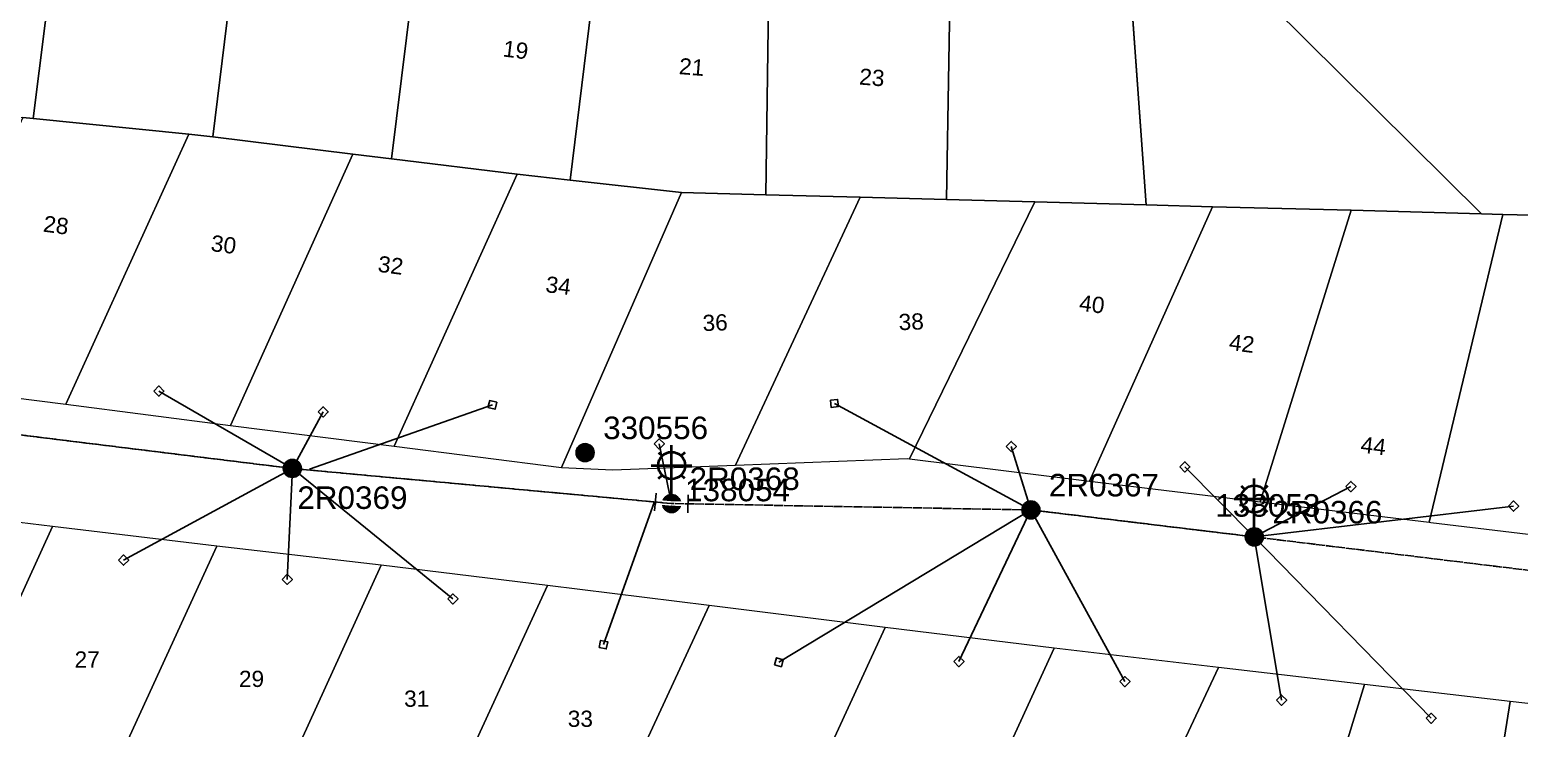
# Model space of a CAD drawing. Header units: metres. Extents: x 302407 to 305113, y 6184433 to 6187336.
# Drawn here: x 303149.6 to 303315, y 6186423.1 to 6186500.7 of the extents above; entities that cross this region are included whole.
import ezdxf
from ezdxf.enums import TextEntityAlignment as Align

# ---------------------------------------------------------------- set-up
doc = ezdxf.new("R2010")
doc.units = ezdxf.units.M
doc.linetypes.add('Cable Exist OH', pattern=[1, 1, 0])
doc.layers.get('0').update_dxf_attribs({"color": 6})
doc.layers.add('Cadastre Land Parcels_SP_EXT', color=7, linetype='Continuous', lineweight=5)
for name, color, linetype in [('Equip_SP_SL_EXT', 7, 'Continuous'), ('Mains_HV_EXT', 7, 'Continuous'), ('Mains_LV_EXT', 7, 'Continuous'), ('Mains_LV_MOD', 7, 'Continuous'), ('Mains_SL_EXT', 7, 'Continuous'), ('Mains_SL_MOD', 7, 'Continuous'), ('Services_SP_EXT', 7, 'Continuous'), ('SupportsOH_SP_TR_HV_LV_SL_EXT', 7, 'Continuous')]:
    doc.layers.add(name, color=color, linetype=linetype)
doc.styles.add('iecARIAL', font='arial.ttf', dxfattribs={"height": 2})
doc.styles.add('POLE_LABEL', font='arial.ttf')
doc.styles.get("Standard").update_dxf_attribs({"font": 'arial.ttf'})

# ---------------------------------------------------------------- blocks, each defined once
blk = doc.blocks.new('SL_LANTERN_EXT')
at = {"lineweight": 40}
for p, q in [((-1.46, 5.68), (-1.06, 5.28)), ((0, 1.97), (0, 6.47)), ((1.46, 5.68), (1.06, 5.28)), ((-2.25, 4.22), (2.25, 4.22)), ((-1.46, 2.76), (-1.06, 3.16)), ((0, 0), (0, 2.72)), ((1.46, 2.76), (1.06, 3.16))]:
    blk.add_line(p, q, dxfattribs=at)
blk.add_circle((0, 4.22), 1.5, dxfattribs=at)
at = {"style": 'iecARIAL', "flags": 8}
blk.add_attdef('ASSET_NUM', (1.5, 1.5), '', height=2.5, dxfattribs=at)
for tag, p, height, flags in [('OPERATING_VOLTAGE', (0.98, -1.65), 0.2, 9), ('ORIENTATION', (0.98, -1.85), 0.2, 9), ('CONSTRUCTED_VOLTAGE', (0.98, -0.65), 0.2, 9), ('CONTROL_TYPE', (0.98, -0.85), 0.2, 9), ('LANTERN_PURPOSE', (0.98, -1.05), 0.2, 9), ('LANTERN_TYPE', (0.98, -1.25), 0.2, 9), ('NO_PHASES', (0.98, -1.45), 0.2, 9), ('LNUMBER', (2.18, -3.25), 2.5, 8), ('OWNED_BY', (0.98, -2.05), 0.2, 9), ('STATE', (0.98, -2.25), 0.2, 9), ('USAGE', (0.98, -2.45), 0.2, 9), ('CEXIST', (0.98, -2.65), 0.2, 9), ('CNEW', (0.98, -2.85), 0.2, 9), ('CNUMBER', (0.98, -3.05), 0.2, 9), ('CREMOVE', (0.98, -3.25), 0.2, 9), ('CREPLACE', (0.98, -3.45), 0.2, 9), ('LKINGHEIGHT', (0.98, -3.65), 0.2, 9), ('LBRACKET', (0.98, -3.85), 0.2, 9), ('LBRACKETVOCAB', (0.98, -4.05), 0.2, 9), ('LCATEGORY', (0.98, -4.25), 0.2, 9), ('LCHARGE1', (0.98, -4.45), 0.2, 9), ('LCHARGE1PERCENT', (0.98, -4.65), 0.2, 9), ('LCHARGE2', (0.98, -4.85), 0.2, 9), ('LCHARGE2PERCENT', (0.98, -5.05), 0.2, 9), ('LCHARGE3', (0.98, -5.25), 0.2, 9), ('LCHARGE3PERCENT', (0.98, -5.45), 0.2, 9), ('LEXIST', (0.98, -5.65), 0.2, 9), ('LLAMP', (0.98, -5.85), 0.2, 9), ('LLAMPVOCAB', (0.98, -6.05), 0.2, 9), ('LMAST', (0.98, -6.25), 0.2, 9), ('LMASTVOCAB', (0.98, -6.45), 0.2, 9), ('LNEW', (0.98, -6.65), 0.2, 9), ('LANTNUMBER', (0.98, -6.85), 0.2, 9), ('LOUTREACH', (0.98, -7.25), 0.2, 9), ('LOUTREACHVOCAB', (0.98, -7.45), 0.2, 9), ('LRATECODE', (0.98, -7.65), 0.2, 9), ('LREMOVE', (0.98, -7.85), 0.2, 9), ('LREPLACE', (0.98, -8.05), 0.2, 9), ('LTYPE', (0.98, -8.25), 0.2, 9), ('LTYPEVOCAB', (0.98, -8.45), 0.2, 9), ('STREETNAME', (0.98, -9.25), 0.2, 9), ('SUBURB', (0.98, -9.45), 0.2, 1), ('LEGEND', (0.98, -8.65), 0.2, 9), ('LOCATION', (0.98, -8.85), 0.2, 9), ('NOTES', (0.98, -9.05), 0.2, 9)]:
    blk.add_attdef(tag, p, '', height=height, dxfattribs=dict(flags=flags))
blk = doc.blocks.new('CCP_EXT')
at = {"flags": 9}
for tag, p in [('LIFE_SUPPORT', (0, -1.6)), ('STATE', (0, -1.8)), ('NOTES', (0, -2))]:
    blk.add_attdef(tag, text='', height=0.2, dxfattribs=at).set_placement(p, align=Align.MIDDLE_LEFT)
blk.add_wipeout([(0, 0.57), (0.57, 0), (0, -0.57), (-0.57, 0)])
blk.add_lwpolyline([(-0.57, 0), (0, 0.57), (0.57, 0), (0, -0.57), (-0.57, 0)])
at = {"flags": 1}
blk.add_attdef('Z', (0, 0), '', height=0.2, dxfattribs=at)
at = {"flags": 9}
for tag, p in [('CCP_TYPE', (0, 0)), ('CONSTRUCTED_VOLTAGE', (0, -0.2)), ('OPERATING_VOLTAGE', (0, -0.6)), ('ORIENTATION', (0, -0.8)), ('OWNED_BY', (0, -1)), ('NO_PHASES', (0, -0.4)), ('USAGE', (0, -1.2)), ('LEGEND', (0, -1.4))]:
    blk.add_attdef(tag, text='', height=0.2, dxfattribs=at).set_placement(p, align=Align.MIDDLE_LEFT)
blk = doc.blocks.new('POLE_EXT')
blk.add_hatch(color=256).paths.add_polyline_path([(-1, 0, 1), (1, 0, 1)])
blk.add_lwpolyline([(-1, 0, 1), (1, 0, 1)], format="xyb", close=True)
for tag, height, flags, p in [('pNumber', 2.5, 8, (-17.84, 2.07)), ('OWNED_BY', 0.2, 9, (1.35, -0.4)), ('SPECIAL_USE', 0.2, 9, (1.35, -0.8)), ('STATE', 0.2, 9, (1.35, -1)), ('cLV', 0.2, 9, (1.35, -1.4)), ('hDepth', 0.2, 9, (1.35, -1.6)), ('PARENT', 0.2, 9, (1.35, -0.6)), ('USAGE', 0.2, 9, (1.35, -1.2)), ('hDia', 0.2, 9, (1.35, -1.8)), ('cHV', 0.2, 9, (1.35, -2)), ('cLinedev', 0.2, 9, (1.35, -3.4)), ('LBRACKET', 0.2, 9, (1.35, -2.2)), ('LExisting', 0.2, 9, (1.35, -2.4)), ('LANTNUMBER', 0.2, 9, (1.35, -2.6)), ('LOther', 0.2, 9, (1.35, -2.8)), ('LRemove', 0.2, 9, (1.35, -3)), ('LEGEND', 0.2, 9, (1.35, -3.2)), ('pExisting', 0.2, 9, (1.35, -3.8)), ('pFooting', 0.2, 9, (1.35, -4.4)), ('pNew', 0.2, 9, (1.35, -4.6)), ('pRelocate', 0.2, 9, (1.35, -5)), ('LOCATION', 0.2, 9, (1.35, -3.6)), ('PFNUMBER', 0.2, 9, (1.35, -4)), ('NEWPFNUMBER', 0.2, 9, (1.35, -4.2)), ('pRemove', 0.2, 9, (1.35, -5.2)), ('pReplace', 0.2, 9, (1.35, -5.4)), ('pStay', 0.2, 9, (1.35, -5.6)), ('pType', 0.2, 9, (1.35, -5.8)), ('cspan', 0.2, 9, (1.35, -6)), ('STREETNAME', 0.2, 9, (1.35, -6.2)), ('SUBURB', 0.2, 9, (1.35, -6.4)), ('NOTES', 0.2, 9, (1.35, -6.6)), ('OPERATED_BY', 0.2, 9, (1.36, -7.01)), ('MAINTAINED_BY', 0.2, 9, (1.36, -6.81))]:
    blk.add_attdef(tag, text='', height=height, dxfattribs=dict(flags=flags)).set_placement(p, align=Align.MIDDLE_LEFT)
at = {"style": 'POLE_LABEL'}
for tag, height, flags, p in [('ASSET_NUM', 2.5, 8, (2, 2)), ('STRUCTURE_PLANT_NUMBER', 0.2, 9, (1.35, 0.03)), ('STREET_CODE', 0.2, 9, (1.35, -0.2))]:
    blk.add_attdef(tag, text='', height=height, dxfattribs=dict(at, flags=flags)).set_placement(p, align=Align.MIDDLE_LEFT)
at = {"flags": 1}
blk.add_attdef('Z', (1.35, -7.33), '', height=0.2, dxfattribs=at)
blk = doc.blocks.new('End Shackle_EXT')
at = {"flags": 9}
for tag, p in [('STATE', (0, -1.2)), ('USAGE', (0, -1.4)), ('NOTES', (0, -1.6))]:
    blk.add_attdef(tag, text='', height=0.2, dxfattribs=at).set_placement(p, align=Align.MIDDLE_LEFT)
blk.add_wipeout([(0, 0.25), (1.81, 0.25), (1.82, -0.25), (0, -0.25)])
blk.add_line((1.81, -1), (1.81, 1))
at = {"flags": 1}
blk.add_attdef('Z', (0, 0), '', height=0.2, dxfattribs=at)
at = {"flags": 9}
for tag, p in [('CONNECTOR_TYPE', (0, 0)), ('CONSTRUCTED_VOLTAGE', (0, -0.2)), ('OPERATING_VOLTAGE', (0, -0.6)), ('ORIENTATION', (0, -0.8)), ('OWNED_BY', (0, -1)), ('NO_PHASES', (0, -0.4))]:
    blk.add_attdef(tag, text='', height=0.2, dxfattribs=at).set_placement(p, align=Align.MIDDLE_LEFT)

msp = doc.modelspace()

# ---------------------------------------------------------------- linework, layer by layer
at = {"layer": 'Cadastre Land Parcels_SP_EXT', "linetype": 'Continuous'}
for points in [[(303154.01, 6186522.92), (303134.12, 6186525.41), (303130.49, 6186493.31), (303130.56, 6186493.3), (303148.82, 6186490.97), (303149.98, 6186490.85), (303154.01, 6186522.92)], [(303173.82, 6186520.5), (303154.01, 6186522.92), (303149.98, 6186490.85), (303167.25, 6186489.09), (303169.91, 6186488.82), (303173.82, 6186520.5)], [(303193.67, 6186518.05), (303177.59, 6186520.02), (303173.82, 6186520.5), (303169.91, 6186488.82), (303185.46, 6186486.9), (303189.76, 6186486.37), (303193.67, 6186518.05)], [(303213.48, 6186515.67), (303193.67, 6186518.05), (303189.76, 6186486.37), (303203.7, 6186484.65), (303209.61, 6186483.99), (303213.48, 6186515.67)], [(303231.78, 6186514.23), (303213.48, 6186515.67), (303209.61, 6186483.99), (303221.95, 6186482.62), (303231.32, 6186482.37), (303231.78, 6186514.23)], [(303324.14, 6186502.99), (303291.74, 6186515.63), (303291.48, 6186514.99), (303290.99, 6186514.01), (303290.43, 6186513.06), (303289.8, 6186512.16), (303289.11, 6186511.31), (303288.35, 6186510.51), (303287.54, 6186509.77), (303286.68, 6186509.08), (303285.77, 6186508.47), (303284.82, 6186507.92), (303283.82, 6186507.44), (303283.51, 6186507.32), (303310.8, 6186480.26), (303313.15, 6186480.2), (303319.47, 6186480.03), (303324.14, 6186502.99)], [(303251.91, 6186512.54), (303231.78, 6186514.23), (303231.32, 6186482.37), (303241.81, 6186482.1), (303251.38, 6186481.84), (303251.91, 6186512.54)], [(303271.65, 6186507.51), (303271.05, 6186507.79), (303270.09, 6186508.32), (303269.17, 6186508.92), (303268.3, 6186509.54), (303267.38, 6186510.1), (303266.41, 6186510.58), (303265.42, 6186510.98), (303264.4, 6186511.31), (303263.35, 6186511.55), (303262.29, 6186511.72), (303261.22, 6186511.8), (303251.91, 6186512.54), (303251.38, 6186481.84), (303261.18, 6186481.58), (303273.56, 6186481.25), (303271.65, 6186507.51)], [(303277.4, 6186506.19), (303276.3, 6186506.26), (303275.21, 6186506.41), (303274.14, 6186506.64), (303273.08, 6186506.94), (303272.05, 6186507.33), (303271.65, 6186507.52), (303273.56, 6186481.25), (303280.93, 6186481.03), (303296.33, 6186480.65), (303310.8, 6186480.26), (303283.51, 6186507.32), (303282.8, 6186507.04), (303281.75, 6186506.71), (303280.68, 6186506.46), (303279.59, 6186506.29), (303278.5, 6186506.2), (303277.4, 6186506.19)], [(303167.25, 6186489.09), (303149.98, 6186490.85), (303148.82, 6186490.97), (303135.43, 6186461.43), (303153.59, 6186459.11), (303167.25, 6186489.09)], [(303169.91, 6186488.82), (303167.25, 6186489.09), (303153.59, 6186459.11), (303171.88, 6186456.76), (303185.46, 6186486.9), (303169.91, 6186488.82)], [(303203.7, 6186484.65), (303189.76, 6186486.37), (303185.46, 6186486.9), (303171.88, 6186456.76), (303190.06, 6186454.47), (303203.7, 6186484.65)], [(303221.95, 6186482.62), (303209.61, 6186483.99), (303203.7, 6186484.65), (303190.06, 6186454.47), (303208.63, 6186452.1), (303221.95, 6186482.62)], [(303231.32, 6186482.37), (303221.95, 6186482.62), (303208.63, 6186452.1), (303214.35, 6186451.84), (303227.96, 6186452.34), (303241.81, 6186482.1), (303231.32, 6186482.37)], [(303251.38, 6186481.84), (303241.81, 6186482.1), (303227.96, 6186452.34), (303247.02, 6186453.08), (303247.27, 6186453.05), (303261.18, 6186481.58), (303251.38, 6186481.84)], [(303267.25, 6186450.59), (303280.93, 6186481.03), (303273.56, 6186481.25), (303261.18, 6186481.58), (303247.27, 6186453.05), (303267.25, 6186450.59)], [(303296.33, 6186480.65), (303280.93, 6186481.03), (303267.25, 6186450.59), (303286.21, 6186448.29), (303296.33, 6186480.65)], [(303313.15, 6186480.2), (303310.8, 6186480.26), (303296.33, 6186480.65), (303286.21, 6186448.29), (303304.98, 6186446.01), (303313.15, 6186480.2)], [(303324.25, 6186462.95), (303325.27, 6186479.88), (303319.47, 6186480.03), (303313.15, 6186480.2), (303304.98, 6186446.01), (303305.16, 6186445.99), (303323.07, 6186443.85), (303324.25, 6186462.95)], [(303138.8, 6186416.38), (303152.12, 6186445.53), (303133.78, 6186447.75), (303120.44, 6186418.56), (303138.8, 6186416.38)], [(303157.01, 6186414.22), (303170.35, 6186443.36), (303152.12, 6186445.53), (303138.8, 6186416.38), (303157.01, 6186414.22)], [(303175.28, 6186412.05), (303188.62, 6186441.24), (303170.35, 6186443.36), (303157.01, 6186414.22), (303175.28, 6186412.05)], [(303207.07, 6186439), (303188.62, 6186441.24), (303175.28, 6186412.05), (303193.66, 6186409.8), (303207.07, 6186439)], [(303225.04, 6186436.76), (303207.07, 6186439), (303193.66, 6186409.8), (303211.54, 6186407.61), (303225.04, 6186436.76)], [(303244.58, 6186434.34), (303225.04, 6186436.76), (303211.54, 6186407.61), (303229.96, 6186405.38), (303231.18, 6186405.24), (303244.58, 6186434.34)], [(303263.33, 6186432.01), (303244.58, 6186434.34), (303231.18, 6186405.24), (303248.07, 6186403.13), (303249.98, 6186402.9), (303263.33, 6186432.01)], [(303266.25, 6186400.94), (303267.92, 6186400.74), (303281.57, 6186429.88), (303263.33, 6186432.01), (303249.98, 6186402.9), (303266.25, 6186400.94)], [(303297.81, 6186428), (303281.57, 6186429.88), (303267.92, 6186400.74), (303284.4, 6186398.82), (303288.69, 6186398.31), (303297.81, 6186428)], [(303313.97, 6186426.12), (303297.81, 6186428), (303288.69, 6186398.31), (303302.75, 6186396.59), (303309.16, 6186395.82), (303313.97, 6186426.12)], [(303331.81, 6186424.07), (303313.97, 6186426.12), (303309.16, 6186395.82), (303321, 6186394.42), (303329.21, 6186393.41), (303331.81, 6186424.07)]]:
    msp.add_lwpolyline(points, close=True, dxfattribs=at)
at = {"layer": 'Mains_LV_EXT', "linetype": 'Cable Exist OH'}
for points in [[(303285.56, 6186444.38), (303260.75, 6186447.38)], [(303324.01, 6186439.7), (303285.56, 6186444.38)]]:
    msp.add_lwpolyline(points, dxfattribs=at)
at = {"layer": 'Mains_LV_MOD', "linetype": 'Cable Exist OH'}
msp.add_lwpolyline([(303136.21, 6186457.23), (303178.75, 6186451.98)], dxfattribs=at)
at = {"layer": 'Mains_SL_EXT', "linetype": 'Cable Exist OH'}
msp.add_lwpolyline([(303368.74, 6186434.63), (303324.01, 6186439.7), (303285.56, 6186444.38)], dxfattribs=at)

# ---------------------------------------------------------------- block references
at = {"layer": 'Equip_SP_SL_EXT'}
ref = msp.add_blockref('SL_LANTERN_EXT', (303220.86, 6186448.09), dxfattribs=at)
ref.add_attrib('ASSET_NUM', '138054', dxfattribs={"layer": '0', "height": 2.5, "style": 'iecARIAL'}).set_placement((303222.36, 6186449.59), align=Align.MIDDLE_LEFT)
ref = msp.add_blockref('SL_LANTERN_EXT', (303285.56, 6186444.38), dxfattribs=at)
ref.add_attrib('ASSET_NUM', '138053', dxfattribs={"layer": '0', "height": 2.5, "style": 'iecARIAL'}).set_placement((303287.06, 6186445.88), align=Align.BOTTOM_CENTER)
at = {"layer": 'SupportsOH_SP_TR_HV_LV_SL_EXT'}
ref = msp.add_blockref('POLE_EXT', (303178.75, 6186451.98), dxfattribs=at)
ref.add_attrib('ASSET_NUM', '2R0369', dxfattribs={"layer": '0', "height": 2.5, "style": 'POLE_LABEL'}).set_placement((303185.42, 6186448.74), align=Align.MIDDLE_CENTER)
ref = msp.add_blockref('POLE_EXT', (303220.86, 6186448.09), dxfattribs=at)
ref.add_attrib('ASSET_NUM', '2R0368', dxfattribs={"layer": '0', "height": 2.5, "style": 'POLE_LABEL'}).set_placement((303222.86, 6186448.84), align=Align.BOTTOM_LEFT)
ref = msp.add_blockref('POLE_EXT', (303260.75, 6186447.38), dxfattribs=at)
ref.add_attrib('ASSET_NUM', '2R0367', dxfattribs={"layer": '0', "height": 2.5, "style": 'POLE_LABEL'}).set_placement((303262.75, 6186448.13), align=Align.BOTTOM_LEFT)
ref = msp.add_blockref('POLE_EXT', (303285.56, 6186444.38), dxfattribs=at)
ref.add_attrib('ASSET_NUM', '2R0366', dxfattribs={"layer": '0', "height": 2.5, "style": 'POLE_LABEL'}).set_placement((303287.56, 6186445.13), align=Align.BOTTOM_LEFT)

# ---------------------------------------------------------------- texts
at = {"layer": 'Cadastre Land Parcels_SP_EXT'}
for s, rotation, p in [('19', 352.97, (303202.05, 6186497.74)), ('21', 355.47, (303221.63, 6186495.78)), ('23', 355.47, (303241.64, 6186494.62)), ('28', 352.6685, (303151.01, 6186478.29)), ('30', 352.6971, (303169.62, 6186476.14)), ('32', 352.735, (303188.17, 6186473.83)), ('34', 352.8092, (303206.79, 6186471.57)), ('40', 353.1818, (303266.04, 6186469.5)), ('36', 2.0334, (303224.33, 6186467.23)), ('38', 2.0339, (303246.1, 6186467.33)), ('42', 353.0016, (303282.68, 6186465.14)), ('44', 353.1948, (303297.29, 6186453.76))]:
    msp.add_text(s, height=1.8, rotation=rotation, dxfattribs=at).set_placement(p)
for s, p in [('27', (303154.57, 6186429.87)), ('29', (303172.82, 6186427.72)), ('31', (303191.16, 6186425.52)), ('33', (303209.33, 6186423.29))]:
    msp.add_text(s, height=1.8, dxfattribs=at).set_placement(p)

# ---------------------------------------------------------------- next in the draw order: block references
at = {"layer": 'Services_SP_EXT'}
for p in [(303163.93, 6186460.58), (303182.17, 6186458.26), (303219.49, 6186454.7), (303258.58, 6186454.42), (303277.85, 6186452.15), (303296.29, 6186449.97), (303314.35, 6186447.81), (303160.01, 6186441.81), (303178.19, 6186439.67), (303196.58, 6186437.49), (303252.77, 6186430.54), (303271.19, 6186428.31), (303288.59, 6186426.24), (303305.2, 6186424.24)]:
    msp.add_blockref('CCP_EXT', p, dxfattribs=at)
for p, rotation in [((303200.96, 6186459.04), 31.50426670948138), ((303238.94, 6186459.2), 322.0012675403305), ((303213.29, 6186432.42), 33.69006750378033), ((303232.77, 6186430.47), 29.3577535589601)]:
    msp.add_blockref('CCP_EXT', p, dxfattribs=dict(at, rotation=rotation))

# ---------------------------------------------------------------- next in the draw order: linework, layer by layer
for points in [[(303163.93, 6186460.58), (303178.75, 6186451.98)], [(303180.67, 6186451.9), (303200.96, 6186459.04)], [(303260.75, 6186447.38), (303238.94, 6186459.2)], [(303182.17, 6186458.26), (303178.75, 6186451.98)], [(303219.49, 6186454.7), (303220.86, 6186448.09)], [(303258.58, 6186454.42), (303260.75, 6186447.38)], [(303285.56, 6186444.38), (303277.85, 6186452.15)], [(303160.01, 6186441.81), (303178.75, 6186451.98)], [(303178.19, 6186439.67), (303178.75, 6186451.98)], [(303196.58, 6186437.49), (303178.75, 6186451.98)], [(303296.29, 6186449.97), (303285.56, 6186444.38)], [(303218.97, 6186448.33), (303213.29, 6186432.42)], [(303260.75, 6186447.38), (303232.77, 6186430.47)], [(303252.77, 6186430.54), (303260.75, 6186447.38)], [(303271.19, 6186428.31), (303260.75, 6186447.38)], [(303314.35, 6186447.81), (303285.56, 6186444.38)], [(303288.59, 6186426.24), (303285.56, 6186444.38)], [(303305.2, 6186424.24), (303285.56, 6186444.38)]]:
    msp.add_lwpolyline(points, dxfattribs=at)

# ---------------------------------------------------------------- next in the draw order: block references
at = {"layer": 'SupportsOH_SP_TR_HV_LV_SL_EXT'}
ref = msp.add_blockref('POLE_EXT', (303211.26, 6186453.74), dxfattribs=at)
ref.add_attrib('ASSET_NUM', '330556', dxfattribs={"layer": '0', "height": 2.5, "style": 'POLE_LABEL'}).set_placement((303213.26, 6186454.49), align=Align.BOTTOM_LEFT)

# ---------------------------------------------------------------- next in the draw order: block references
at = {"layer": 'Mains_LV_EXT', "rotation": 174.6914258888169}
msp.add_blockref('End Shackle_EXT', (303220.86, 6186448.09), dxfattribs=at)

# ---------------------------------------------------------------- next in the draw order: block references
at = {"layer": 'Mains_LV_EXT', "rotation": 358.968787330112}
msp.add_blockref('End Shackle_EXT', (303220.86, 6186448.09), dxfattribs=at)

# ---------------------------------------------------------------- next in the draw order: linework, layer by layer
at = {"layer": 'Mains_HV_EXT', "linetype": 'Cable Exist OH'}
msp.add_lwpolyline([(303368.74, 6186434.63), (303324.01, 6186439.7), (303285.7, 6186444.37), (303260.75, 6186447.38), (303220.86, 6186448.09), (303178.75, 6186451.98), (303136.21, 6186457.23), (303048.99, 6186468.47), (303025.74, 6186471.41)], dxfattribs=at)
at = {"layer": 'Mains_LV_EXT', "linetype": 'Cable Exist OH'}
msp.add_lwpolyline([(303260.75, 6186447.38), (303220.86, 6186448.09)], dxfattribs=at)
at = {"layer": 'Mains_LV_MOD', "linetype": 'Cable Exist OH'}
msp.add_lwpolyline([(303178.75, 6186451.98), (303220.86, 6186448.09)], dxfattribs=at)
at = {"layer": 'Mains_SL_EXT', "linetype": 'Cable Exist OH'}
msp.add_lwpolyline([(303285.56, 6186444.38), (303260.75, 6186447.38), (303220.86, 6186448.09)], dxfattribs=at)
at = {"layer": 'Mains_SL_MOD', "linetype": 'Cable Exist OH'}
msp.add_lwpolyline([(303220.86, 6186448.09), (303178.75, 6186451.98), (303136.21, 6186457.23)], dxfattribs=at)

doc.saveas('drawing.dxf')
